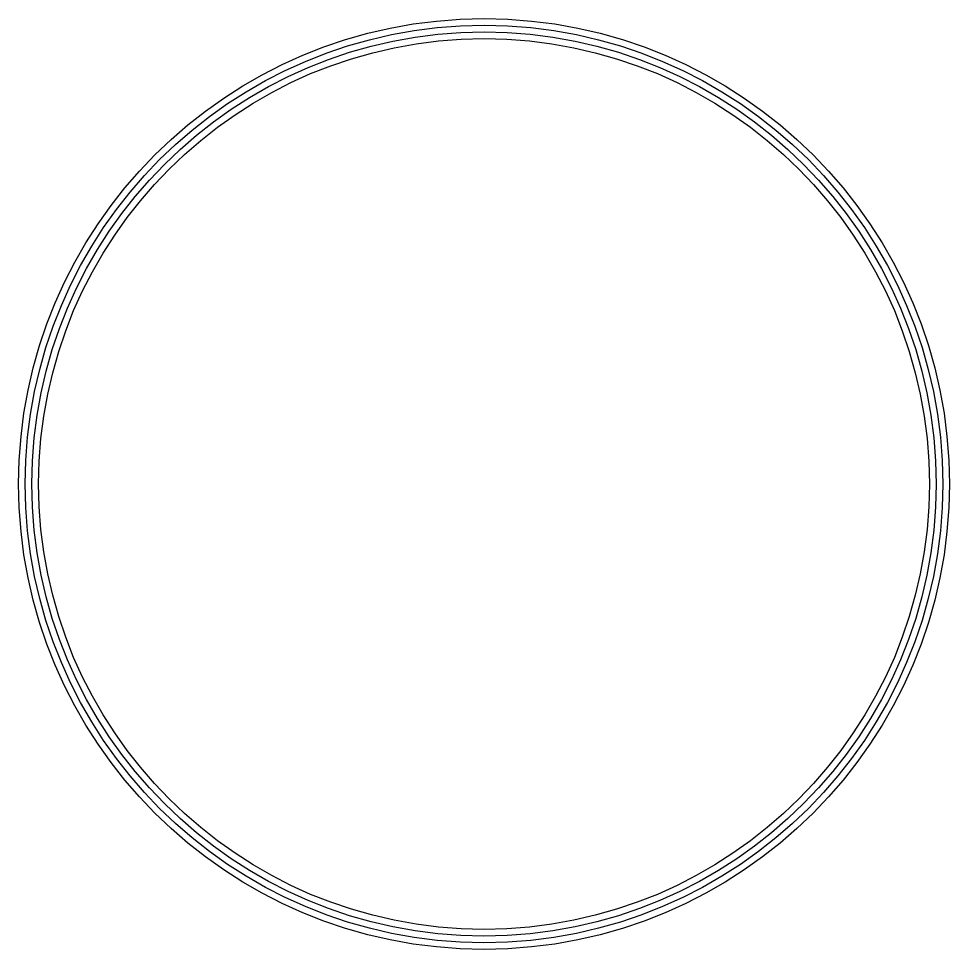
# Model space of a CAD drawing. Header units: inches. Extents: x -209 to 209, y -209 to 209.
import ezdxf

# ---------------------------------------------------------------- set-up
doc = ezdxf.new("R2010")
doc.units = ezdxf.units.IN
doc.header["$MEASUREMENT"] = 0

msp = doc.modelspace()

# ---------------------------------------------------------------- linework, layer by layer
for radius in [209, 206, 203, 200]:
    msp.add_circle((0, 0), radius)

doc.saveas('drawing.dxf')
